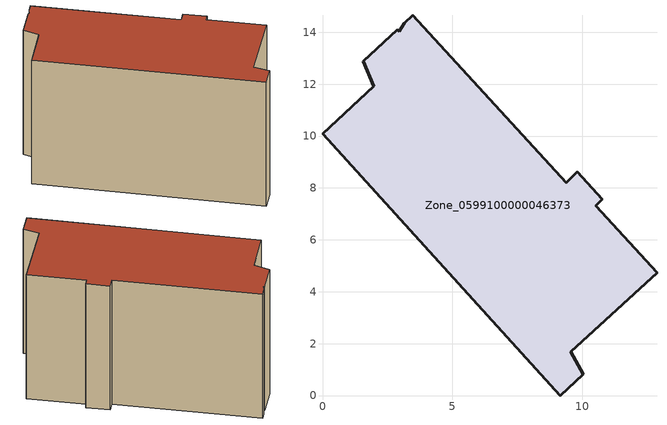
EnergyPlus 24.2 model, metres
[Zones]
Zone_0599100000046373
 floor ground (C_G): 9.16,0 0,10.09 1.97,11.93 1.56,12.88 2.88,14.1 2.96,14.04 3.14,14.34 3.47,14.65 9.38,8.21 9.82,8.62 10.78,7.57 10.52,7.32 12.89,4.74 9.57,1.7 10.05,0.81 z0
 wall outside (C_F): 0,10.09 9.16,0 10.05,0.81 9.57,1.7 12.89,4.74 10.52,7.32 10.78,7.57 9.82,8.62 9.38,8.21 3.47,14.65 3.14,14.34 2.96,14.04 2.88,14.1 1.56,12.88 1.97,11.93 0,10.09 z0:8.41
 roof outside (C_R): 3.14,14.34 2.96,14.04 2.88,14.1 1.56,12.88 1.97,11.93 0,10.09 9.16,0 10.05,0.81 9.57,1.7 12.89,4.74 10.52,7.32 10.78,7.57 9.82,8.62 9.38,8.21 3.47,14.65 z8.41
[BUILDING]
Pand.0599100000046373: North Axis=0; Terrain=City; Loads Convergence Tolerance Value=0.04; Temperature Convergence Tolerance Value=0.4; Solar Distribution=FullExterior; Maximum Number of Warmup Days=25; Minimum Number of Warmup Days=1
[Site:Location]
Rotterdam.The.Hague.AP_ZH_NLD Design_Conditions: Latitude=51.96; Longitude=4.45; Time Zone=1; Elevation=-4.5
[SITE:GROUNDTEMPERATURE:BUILDINGSURFACE]
18, 18, 18, 18, 18, 18, 18, 18, 18, 18, 18, 18
[MATERIAL] Thermal Absorptance=0.9; Solar Absorptance=0.7; Visible Absorptance=0.7
Name | Roughness | Thickness | Conductivity | Density | Specific Heat
G.TC.1946 | MediumSmooth | 0.15 | 1 | 540 | 1210
F.TC.1946 | Rough | 0.3 | 0.857143 | 1920 | 840
R.TC.1946 | MediumRough | 0.2 | 0.909091 | 1500 | 1000
[CONSTRUCTION]
C_G: G.TC.1946
C_F: F.TC.1946
C_R: R.TC.1946
[ZONE]
Zone_0599100000046373: Type=1; Multiplier=1; Ceiling Height=Autocalculate; Volume=Autocalculate; Floor Area=autocalculate; Part of Total Floor Area=Yes
[ZONEINFILTRATION:DESIGNFLOWRATE]
Infil_Zone_0599100000046373: Zone or ZoneList or Space or SpaceList=Zone_0599100000046373; Schedule=AlwaysOn; Design Flow Rate Calculation Method=Flow/Area; Flow Rate per Floor Area=0.003; Constant Term Coefficient=1; Temperature Term Coefficient=0; Velocity Term Coefficient=0; Velocity Squared Term Coefficient=0
[HVACTEMPLATE:ZONE:IDEALLOADSAIRSYSTEM]
Zone_0599100000046373: Maximum Heating Supply Air Temperature=50; Minimum Cooling Supply Air Temperature=13; Maximum Heating Supply Air Humidity Ratio=0.0156; Minimum Cooling Supply Air Humidity Ratio=0.0077; Heating Limit=NoLimit; Cooling Limit=NoLimit; Dehumidification Control Type=ConstantSensibleHeatRatio; Cooling Sensible Heat Ratio=0.7; Dehumidification Setpoint=60; Humidification Control Type=None; Humidification Setpoint=30; Outdoor Air Method=None; Outdoor Air Flow Rate per Person=0.00944; Outdoor Air Flow Rate per Zone Floor Area=0; Outdoor Air Flow Rate per Zone=0; Demand Controlled Ventilation Type=None; Outdoor Air Economizer Type=NoEconomizer; Heat Recovery Type=None; Sensible Heat Recovery Effectiveness=0.7; Latent Heat Recovery Effectiveness=0.65
[ZONECONTROL:THERMOSTAT]
ThermostatControl_Zone_0599100000046373: Zone or ZoneList=Zone_0599100000046373; Control Type Schedule=DualSetpointControlType; Control 1=Thermostat_Zone_0599100000046373; Temperature Difference Between Cutout And Setpoint=0
[THERMOSTATSETPOINT:DUALSETPOINT]
Thermostat_Zone_0599100000046373: Heating Setpoint Temperature Schedule=HeatingSetpoint_Zone_0599100000046373; Cooling Setpoint Temperature Schedule=CoolingSetpoint_Zone_0599100000046373
[SCHEDULE:COMPACT]
HeatingSetpoint_Zone_0599100000046373: Through: 12/31, For: AllDays, Until: 24:00, 21
CoolingSetpoint_Zone_0599100000046373: Through: 12/31, For: AllDays, Until: 24:00, 24
DualSetpointControlType: Through: 12/31, For: AllDays, Until: 24:00, 4
AlwaysOn: Through: 12/31, For: AllDays, Until: 24:00, 1
